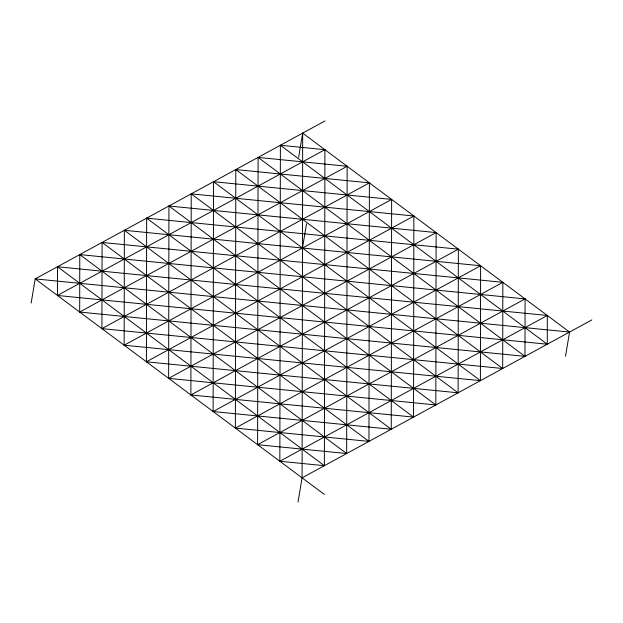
<?xml version="1.0" encoding="UTF-8"?>
<svg xmlns="http://www.w3.org/2000/svg" width="623" height="623" viewBox="0 0 623 623"><rect width="100%" height="100%" fill="white"/><g stroke="black" fill="none" stroke-linecap="round" stroke-linejoin="round"><path stroke-width="0.93" d="M57.441 295.466L57.487 266.737L547.321 315.487L547.274 344.215L57.441 295.466L324.918 149.691L324.373 465.693L279.844 461.261L280.381 145.26L324.918 149.691M79.682 312.045L79.775 254.589L525.08 298.908L524.979 356.364L79.682 312.045L347.151 166.271L346.668 453.544L257.603 444.682L258.093 157.409L347.151 166.271M101.923 328.625L102.071 242.44L502.839 282.328L502.691 368.512L101.923 328.625L369.392 182.851L368.956 441.395L235.362 428.102L235.806 169.557L369.392 182.851M124.164 345.204L124.359 230.292L480.598 265.748L480.403 380.653L124.164 345.204L391.633 199.43L391.244 429.247L213.121 411.523L213.518 181.706L391.633 199.43M146.405 361.784L146.646 218.151L458.357 249.169L458.115 392.802L146.405 361.784L413.874 216.01L413.532 417.099L190.879 394.943L191.222 193.854L413.874 216.01M168.646 378.363L168.934 206.003L436.116 232.589L435.82 404.95L168.646 378.363L436.116 232.589M298.035 502.037L302.085 477.841L302.677 133.112L569.562 332.067L565.513 356.263M31.15 303.082L35.2 278.886L324.965 120.963M298.627 157.308L302.677 133.112M302.474 248.024L306.524 223.828M190.879 394.943L458.357 249.169M213.121 411.523L480.598 265.748M235.362 428.102L502.839 282.328M257.603 444.682L525.08 298.908M279.844 461.261L547.321 315.487M302.085 477.841L591.85 319.918M569.562 332.067L35.2 278.886L324.326 494.421M280.381 145.26L547.274 344.215M258.093 157.409L524.979 356.364M235.806 169.557L502.691 368.512M213.518 181.706L480.403 380.653M191.222 193.854L458.115 392.802M168.934 206.003L435.82 404.95M146.646 218.151L413.532 417.099M124.359 230.292L391.244 429.247M102.071 242.44L368.956 441.395M79.775 254.589L346.668 453.544M57.487 266.737L324.373 465.693"/></g></svg>
